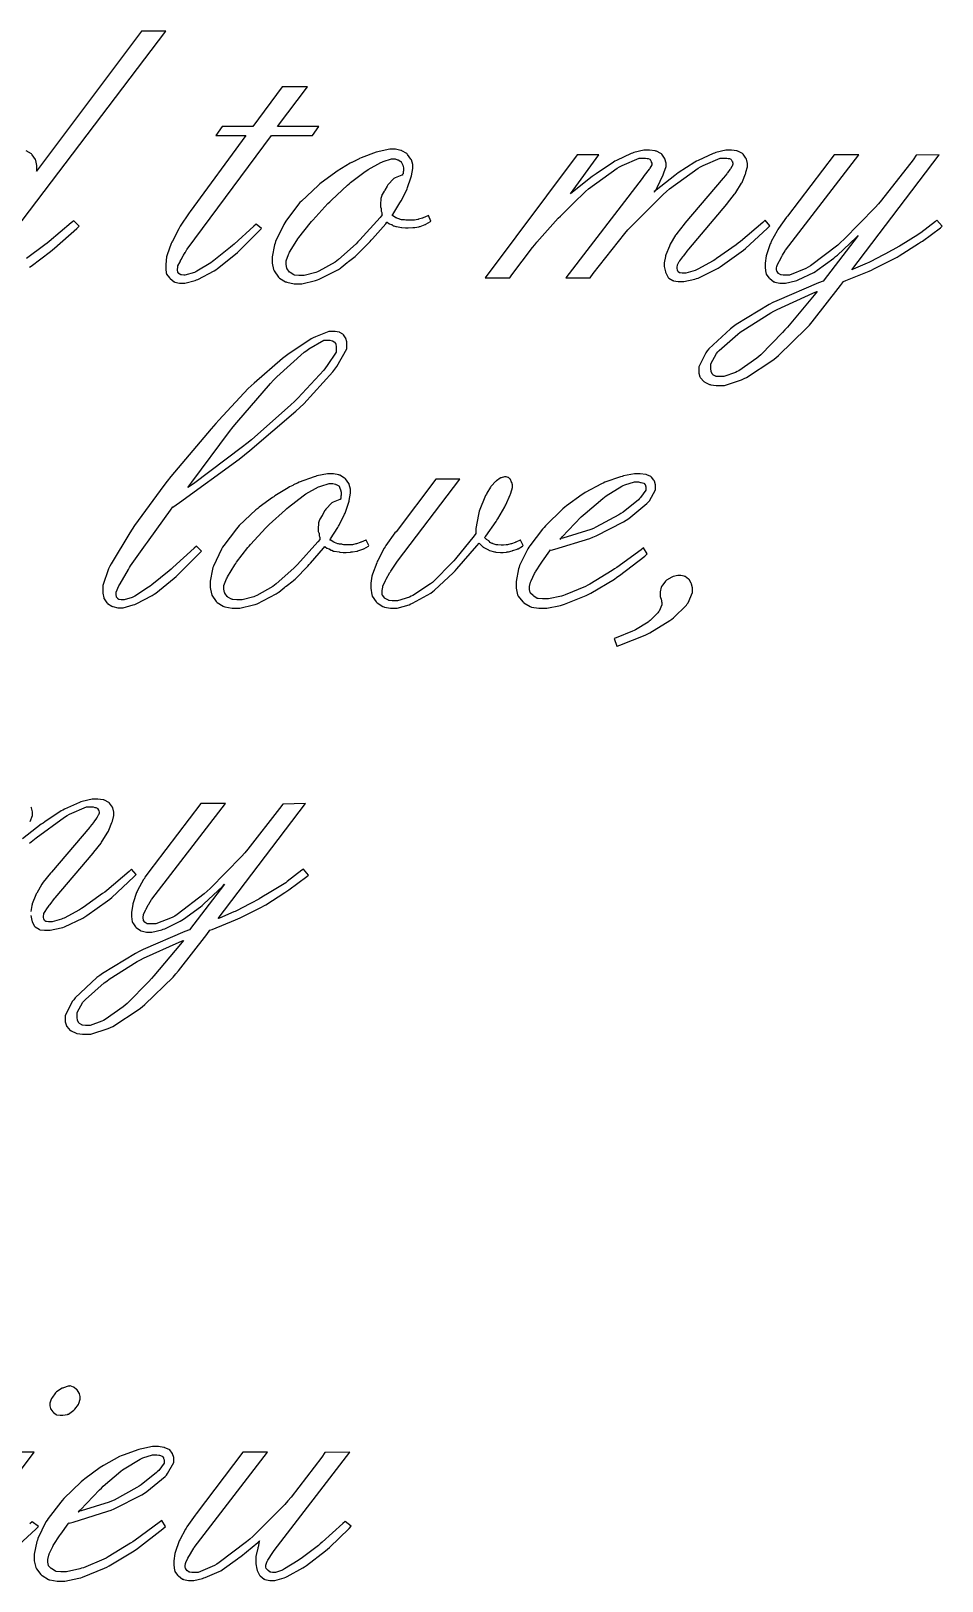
# Model space of a CAD drawing. Extents: x 3.03 to 5.34, y 7.46 to 9.01.
# Drawn here: x 4.44 to 5.337, y 7.455 to 8.982 of the extents above; entities that cross this region are included whole.
import ezdxf

# ---------------------------------------------------------------- set-up
doc = ezdxf.new("R2010")
doc.units = 0
doc.layers.get('0').update_dxf_attribs({"linetype": 'CONTINUOUS'})

msp = doc.modelspace()

# ---------------------------------------------------------------- linework, layer by layer
at = {"color": 0}
for points in [[(4.41, 8.76828), (4.57232, 8.98226), (4.54844, 8.98226), (4.54844, 8.98226), (4.44493, 8.84403), (4.44493, 8.84403), (4.44526, 8.84478), (4.44536, 8.84489), (4.44536, 8.84532), (4.44536, 8.84619), (4.44536, 8.84728), (4.44536, 8.84814), (4.44536, 8.84993), (4.44428, 8.85476), (4.44407, 8.85531), (4.44385, 8.85579), (4.44081, 8.86029), (4.44038, 8.86074), (4.43994, 8.86111), (4.43474, 8.86421)], [(4.43799, 8.74963), (4.43972, 8.75076), (4.45871, 8.76508), (4.46078, 8.76676), (4.46272, 8.76839), (4.48465, 8.78771), (4.48703, 8.78999), (4.48161, 8.79542), (4.47922, 8.79329), (4.45731, 8.77485), (4.45535, 8.77328), (4.45329, 8.77171), (4.43522, 8.75819)], [(4.43924, 8.111), (4.44032, 8.10601), (4.44054, 8.10547), (4.44075, 8.10482), (4.44303, 8.10037), (4.44336, 8.10004), (4.44368, 8.09972), (4.44754, 8.09739), (4.44792, 8.09722), (4.44835, 8.097), (4.45275, 8.09636), (4.45421, 8.09636), (4.45839, 8.09636), (4.46924, 8.09868), (4.47092, 8.09918), (4.47254, 8.09972), (4.49046, 8.10835), (4.4924, 8.1096), (4.49442, 8.11083), (4.51503, 8.12549), (4.51714, 8.12717), (4.51921, 8.12879), (4.5409, 8.14899), (4.54318, 8.15126), (4.53863, 8.15668), (4.53624, 8.15446), (4.51421, 8.13569), (4.51215, 8.13411), (4.51004, 8.13249), (4.49083, 8.11893), (4.48915, 8.11783), (4.48742, 8.11669), (4.47217, 8.1084), (4.47092, 8.10786), (4.46957, 8.10726), (4.46044, 8.1046), (4.45747, 8.1046), (4.45676, 8.1046), (4.45486, 8.10493), (4.45464, 8.10504), (4.45421, 8.10504), (4.45301, 8.10579), (4.4529, 8.1059), (4.45226, 8.10764), (4.45215, 8.10769), (4.45182, 8.10915), (4.45182, 8.1096), (4.45182, 8.11035), (4.45215, 8.11231), (4.45226, 8.11263), (4.45231, 8.11279), (4.454, 8.11589), (4.45421, 8.11632), (4.45443, 8.11664), (4.45751, 8.12076), (4.4579, 8.12131), (4.45833, 8.12169), (4.46283, 8.12756), (4.46332, 8.12825), (4.50087, 8.17253), (4.50157, 8.17344), (4.50851, 8.18235), (4.50911, 8.18317), (4.50976, 8.18403), (4.51531, 8.19308), (4.51585, 8.19401), (4.51622, 8.19488), (4.51932, 8.20242), (4.51953, 8.20313), (4.51975, 8.20389), (4.52126, 8.20936), (4.52126, 8.21115), (4.52126, 8.21272), (4.52018, 8.2169), (4.51997, 8.21744), (4.51975, 8.21783), (4.51699, 8.22168), (4.51671, 8.222), (4.51628, 8.22228), (4.51178, 8.22461), (4.51129, 8.22483), (4.51064, 8.22493), (4.50543, 8.22569), (4.50369, 8.22569), (4.49994, 8.22569), (4.49007, 8.22325), (4.48872, 8.22288), (4.48725, 8.22244), (4.4725, 8.21565), (4.47092, 8.21485), (4.46935, 8.21392), (4.45301, 8.20329), (4.45139, 8.20204), (4.4496, 8.20079), (4.43115, 8.18647)], [(4.43815, 8.18218), (4.4414, 8.1849), (4.4445, 8.18761), (4.47254, 8.20796), (4.47504, 8.20942), (4.47743, 8.21078), (4.49436, 8.21789), (4.5, 8.21789), (4.50071, 8.21789), (4.50228, 8.21744), (4.50282, 8.21744), (4.50336, 8.21744), (4.50478, 8.21669), (4.50499, 8.21658), (4.5051, 8.21636), (4.50618, 8.21463), (4.50629, 8.21442), (4.50629, 8.21392), (4.50672, 8.21283), (4.50672, 8.21246), (4.50672, 8.21181), (4.50597, 8.21007), (4.50586, 8.20985), (4.50575, 8.20964), (4.50435, 8.20725), (4.50412, 8.20703), (4.5039, 8.20671), (4.50157, 8.20329), (4.50131, 8.2029), (4.50097, 8.20247), (4.49772, 8.19857), (4.4974, 8.19814), (4.45964, 8.15365), (4.45882, 8.15272), (4.45156, 8.14367), (4.45096, 8.14279), (4.45031, 8.14199), (4.4451, 8.13308), (4.44467, 8.13217), (4.44422, 8.13118), (4.44075, 8.12256), (4.44054, 8.12175), (4.44032, 8.12088), (4.43924, 8.11486)], [(4.43881, 8.2035), (4.44097, 8.20958), (4.44097, 8.21158), (4.44097, 8.21306), (4.43989, 8.21701), (4.43967, 8.21744), (4.43946, 8.21783)], [(4.37765, 7.49576), (4.44254, 7.58236), (4.42019, 7.58236)], [(4.4229, 7.4866), (4.4445, 7.50672), (4.44689, 7.509), (4.4406, 7.51378), (4.43842, 7.51167)]]:
    msp.add_lwpolyline(points, dxfattribs=at)
for points in [[(4.68707, 8.92736), (4.65799, 8.88807), (4.62782, 8.88807), (4.62175, 8.87939), (4.65126, 8.87939), (4.59636, 8.80453), (4.59532, 8.80317), (4.58664, 8.78993), (4.58594, 8.78868), (4.58518, 8.78743), (4.57889, 8.77528), (4.57835, 8.77414), (4.57775, 8.77289), (4.57357, 8.76193), (4.57335, 8.7609), (4.57319, 8.75988), (4.57226, 8.75222), (4.57226, 8.74963), (4.57226, 8.74804), (4.57275, 8.74376), (4.57292, 8.74333), (4.57314, 8.74283), (4.57596, 8.73899), (4.57639, 8.73876), (4.57671, 8.73833), (4.58051, 8.73529), (4.58094, 8.73508), (4.58138, 8.73486), (4.58578, 8.73378), (4.58724, 8.73378), (4.5911, 8.73378), (4.60118, 8.73643), (4.60265, 8.73703), (4.60406, 8.73757), (4.61996, 8.74588), (4.62175, 8.74701), (4.62337, 8.74821), (4.64111, 8.76247), (4.64301, 8.76417), (4.64475, 8.76585), (4.6645, 8.78554), (4.66667, 8.78782), (4.66124, 8.79194), (4.65907, 8.78999), (4.63965, 8.7724), (4.63803, 8.77089), (4.63624, 8.76932), (4.61974, 8.75608), (4.61828, 8.75504), (4.61664, 8.7539), (4.60292, 8.74556), (4.60178, 8.74507), (4.60064, 8.74442), (4.59093, 8.74181), (4.59093, 8.74181), (4.59011, 8.74181), (4.58783, 8.74197), (4.58768, 8.74203), (4.58713, 8.74203), (4.58561, 8.74311), (4.5855, 8.74333), (4.58529, 8.74343), (4.58421, 8.74468), (4.58421, 8.74507), (4.5841, 8.74517), (4.58376, 8.74658), (4.58376, 8.74701), (4.58376, 8.74701), (4.5841, 8.75006), (4.58421, 8.75049), (4.58431, 8.75082), (4.58649, 8.75493), (4.58681, 8.75549), (4.58681, 8.75608), (4.58772, 8.75765), (4.58789, 8.75786), (4.588, 8.75808), (4.58942, 8.76101), (4.58963, 8.76133), (4.58985, 8.7615), (4.59158, 8.76394), (4.59179, 8.76417), (4.5919, 8.76437), (4.59315, 8.76714), (4.59332, 8.76742), (4.67665, 8.87939), (4.71701, 8.87939), (4.7231, 8.88807), (4.68251, 8.88807), (4.71203, 8.92736), (4.68707, 8.92736)], [(4.79525, 8.80083), (4.79525, 8.8004), (4.79601, 8.80154), (4.80306, 8.81293), (4.80371, 8.81407), (4.80431, 8.81511), (4.80974, 8.82585), (4.81022, 8.82687), (4.81065, 8.82796), (4.81392, 8.83768), (4.81413, 8.8386), (4.81429, 8.83951), (4.81565, 8.84668), (4.81565, 8.84901), (4.81565, 8.85069), (4.81429, 8.85519), (4.81413, 8.85574), (4.81392, 8.85612), (4.81065, 8.86074), (4.81022, 8.86117), (4.80985, 8.86143), (4.80507, 8.86421), (4.80458, 8.86442), (4.80393, 8.86464), (4.79872, 8.86572), (4.79699, 8.86572), (4.79303, 8.86572), (4.7825, 8.86356), (4.78114, 8.86313), (4.77968, 8.86274), (4.76492, 8.85732), (4.76335, 8.85661), (4.76292, 8.85639), (4.7595, 8.85465), (4.75922, 8.85444), (4.7589, 8.85422), (4.75564, 8.85281), (4.75532, 8.85271), (4.75407, 8.852), (4.74115, 8.84403), (4.7399, 8.84315), (4.73867, 8.84233), (4.72558, 8.83268), (4.72428, 8.83165), (4.72239, 8.83018), (4.706, 8.81478), (4.70454, 8.81321), (4.70313, 8.81158), (4.69065, 8.79492), (4.68956, 8.79324), (4.68853, 8.7915), (4.68056, 8.77485), (4.68001, 8.77328), (4.67953, 8.77171), (4.67719, 8.75988), (4.67719, 8.75592), (4.67719, 8.75364), (4.6786, 8.7474), (4.67893, 8.74681), (4.6791, 8.74604), (4.68326, 8.73975), (4.68392, 8.73921), (4.68431, 8.73876), (4.69015, 8.73529), (4.69086, 8.73508), (4.69162, 8.73475), (4.69883, 8.73335), (4.70128, 8.73335), (4.70638, 8.73335), (4.71989, 8.73643), (4.72168, 8.73703), (4.72347, 8.73768), (4.7424, 8.7474), (4.74447, 8.74875), (4.74501, 8.74918), (4.75103, 8.75407), (4.75163, 8.75461), (4.75228, 8.75504), (4.759, 8.76025), (4.75965, 8.7609), (4.7609, 8.76204), (4.7736, 8.77485), (4.77485, 8.77632), (4.7761, 8.77767), (4.78901, 8.79243), (4.79025, 8.79411), (4.79047, 8.79389), (4.79221, 8.79249), (4.79243, 8.79238), (4.79264, 8.79226), (4.79428, 8.79172), (4.79482, 8.79172), (4.79503, 8.7915), (4.7965, 8.79042), (4.79699, 8.79042), (4.79719, 8.79031), (4.79899, 8.78956), (4.79958, 8.78956), (4.80458, 8.78868), (4.80496, 8.78857), (4.80838, 8.78825), (4.80957, 8.78825), (4.81119, 8.78825), (4.8156, 8.78857), (4.81608, 8.78868), (4.81765, 8.78868), (4.82183, 8.78944), (4.82238, 8.78956), (4.82292, 8.78965), (4.82781, 8.7915), (4.82824, 8.79172), (4.82861, 8.79189), (4.83322, 8.79454), (4.83365, 8.79497), (4.83106, 8.8004), (4.83057, 8.80018), (4.82607, 8.79833), (4.82563, 8.79824), (4.82525, 8.79801), (4.8214, 8.79676), (4.82107, 8.79671), (4.82069, 8.7966), (4.81754, 8.79585), (4.81651, 8.79585), (4.81526, 8.79585), (4.81244, 8.79585), (4.81153, 8.79585), (4.80914, 8.79585), (4.80871, 8.79585), (4.80751, 8.79617), (4.8074, 8.79628), (4.80686, 8.79628), (4.80561, 8.79628), (4.80524, 8.79628), (4.80474, 8.79628), (4.8036, 8.79671), (4.80328, 8.79671), (4.80296, 8.79676), (4.79986, 8.79801), (4.79958, 8.79824), (4.79915, 8.79833), (4.79557, 8.80051), (4.79525, 8.80083)], [(4.80567, 8.84076), (4.80567, 8.84033), (4.80496, 8.84022), (4.79844, 8.83772), (4.79785, 8.83729), (4.79719, 8.83692), (4.79124, 8.83074), (4.79069, 8.82992), (4.79042, 8.82949), (4.78808, 8.82536), (4.78787, 8.82493), (4.78765, 8.82449), (4.78549, 8.82107), (4.78526, 8.82081), (4.7851, 8.82036), (4.78418, 8.81728), (4.78418, 8.81625), (4.78407, 8.81581), (4.78375, 8.81272), (4.78375, 8.81168), (4.78375, 8.81114), (4.78375, 8.80994), (4.78375, 8.80951), (4.78375, 8.80897), (4.7845, 8.80757), (4.78461, 8.80735), (4.78461, 8.80686), (4.78461, 8.80578), (4.78461, 8.80539), (4.78461, 8.80485), (4.78515, 8.80333), (4.78526, 8.80322), (4.78526, 8.8029), (4.78526, 8.80219), (4.78526, 8.80192), (4.78526, 8.80176), (4.78569, 8.80126), (4.78569, 8.80126), (4.78353, 8.79867), (4.76351, 8.77642), (4.76161, 8.77458), (4.75976, 8.77268), (4.74235, 8.75717), (4.74078, 8.75592), (4.73915, 8.75467), (4.72314, 8.74567), (4.72168, 8.74507), (4.72021, 8.74442), (4.70876, 8.74138), (4.70497, 8.74138), (4.70344, 8.74138), (4.69928, 8.74186), (4.69889, 8.74203), (4.69846, 8.74214), (4.69476, 8.74431), (4.69456, 8.74462), (4.69417, 8.74485), (4.69185, 8.74794), (4.69174, 8.74832), (4.69151, 8.74864), (4.69086, 8.75217), (4.69086, 8.75331), (4.69086, 8.75581), (4.69336, 8.76226), (4.6939, 8.76329), (4.69428, 8.76432), (4.70156, 8.77604), (4.70258, 8.7774), (4.7034, 8.77875), (4.71446, 8.79308), (4.71582, 8.79454), (4.71707, 8.79601), (4.73215, 8.81228), (4.73383, 8.81407), (4.73546, 8.81565), (4.75146, 8.83029), (4.75293, 8.83165), (4.75439, 8.8329), (4.76888, 8.84397), (4.77029, 8.84489), (4.77165, 8.84581), (4.78413, 8.85275), (4.78526, 8.85314), (4.7864, 8.85357), (4.79465, 8.85618), (4.79742, 8.85618), (4.79833, 8.85618), (4.80078, 8.85542), (4.80111, 8.85531), (4.80132, 8.85519), (4.80393, 8.85379), (4.80414, 8.85357), (4.80431, 8.85335), (4.80556, 8.85064), (4.80567, 8.85032), (4.80578, 8.84999), (4.80653, 8.8475), (4.80653, 8.84662), (4.80653, 8.84576), (4.80653, 8.84489), (4.80643, 8.84467), (4.8061, 8.84358), (4.8061, 8.84358), (4.8061, 8.84272), (4.8061, 8.84207), (4.8061, 8.84164), (4.80599, 8.84153), (4.80567, 8.84076), (4.80567, 8.84076)], [(5.05354, 8.82406), (5.05354, 8.82363), (5.05442, 8.82449), (5.05453, 8.8246), (5.05561, 8.82644), (5.05572, 8.82667), (5.05643, 8.82807), (5.06228, 8.84056), (5.06267, 8.84164), (5.0631, 8.84267), (5.06526, 8.84874), (5.06526, 8.85075), (5.06526, 8.85221), (5.06418, 8.85618), (5.06396, 8.85661), (5.06375, 8.85699), (5.06108, 8.86083), (5.06071, 8.86117), (5.06028, 8.86143), (5.05578, 8.86376), (5.05528, 8.86399), (5.05464, 8.8641), (5.0491, 8.86486), (5.04725, 8.86486), (5.04351, 8.86486), (5.03364, 8.86242), (5.03228, 8.86203), (5.03093, 8.8616), (5.0165, 8.85482), (5.01492, 8.854), (5.01335, 8.85308), (4.99636, 8.84169), (4.99451, 8.84033), (4.99262, 8.83897), (4.97319, 8.82357), (4.97108, 8.82189), (4.99908, 8.86029), (4.97781, 8.86029), (4.8871, 8.73921), (4.91118, 8.73921), (4.91319, 8.74203), (4.93381, 8.76915), (4.93593, 8.77175), (4.93799, 8.77425), (4.95904, 8.79779), (4.9611, 8.79997), (4.96218, 8.801), (4.97265, 8.81131), (4.97368, 8.81233), (4.97472, 8.81342), (4.98475, 8.82314), (4.98583, 8.82406), (4.98893, 8.82676), (5.01699, 8.84711), (5.01947, 8.84858), (5.02186, 8.84993), (5.03879, 8.85704), (5.04443, 8.85704), (5.04514, 8.85704), (5.04671, 8.85661), (5.04725, 8.85661), (5.04779, 8.85661), (5.04921, 8.85585), (5.04943, 8.85574), (5.04953, 8.85553), (5.05062, 8.85379), (5.05072, 8.85357), (5.05072, 8.85308), (5.05117, 8.852), (5.05117, 8.85161), (5.05117, 8.85037), (5.04932, 8.84711), (5.04899, 8.84662), (5.04856, 8.84608), (5.04378, 8.83979), (5.04313, 8.83903), (5.04183, 8.83708), (4.96653, 8.73921), (4.9904, 8.73921), (4.99349, 8.74349), (5.02463, 8.78271), (5.02772, 8.78629), (5.03087, 8.78982), (5.06244, 8.82135), (5.06569, 8.82406), (5.06879, 8.82676), (5.09685, 8.84711), (5.09933, 8.84858), (5.10172, 8.84993), (5.11865, 8.85704), (5.12429, 8.85704), (5.125, 8.85704), (5.12657, 8.85661), (5.12711, 8.85661), (5.12765, 8.85661), (5.12907, 8.85585), (5.12929, 8.85574), (5.12939, 8.85553), (5.13049, 8.85379), (5.13058, 8.85357), (5.13058, 8.85308), (5.13103, 8.852), (5.13103, 8.85161), (5.13103, 8.85097), (5.13026, 8.84924), (5.13015, 8.84901), (5.13004, 8.84879), (5.12864, 8.8464), (5.12842, 8.84619), (5.12819, 8.84586), (5.12587, 8.84244), (5.1256, 8.84207), (5.12528, 8.84164), (5.12201, 8.83772), (5.12169, 8.83729), (5.08393, 8.79281), (5.08311, 8.79189), (5.07585, 8.78282), (5.07525, 8.78196), (5.0746, 8.78114), (5.06939, 8.77225), (5.06896, 8.77132), (5.06853, 8.77035), (5.06506, 8.76172), (5.06483, 8.7609), (5.06461, 8.76004), (5.06353, 8.75401), (5.06353, 8.75201), (5.06353, 8.75017), (5.06461, 8.74517), (5.06483, 8.74462), (5.06506, 8.74397), (5.06733, 8.73953), (5.06765, 8.73921), (5.06799, 8.73887), (5.07183, 8.73654), (5.07221, 8.73639), (5.07264, 8.73617), (5.07704, 8.73551), (5.0785, 8.73551), (5.08268, 8.73551), (5.09353, 8.73785), (5.09521, 8.73833), (5.09685, 8.73887), (5.11475, 8.7475), (5.11669, 8.74875), (5.11871, 8.75), (5.13932, 8.76465), (5.14144, 8.76633), (5.1435, 8.76796), (5.16521, 8.78814), (5.16749, 8.79042), (5.16292, 8.79585), (5.16054, 8.79362), (5.13851, 8.77485), (5.13644, 8.77328), (5.13433, 8.77165), (5.11513, 8.75808), (5.11344, 8.757), (5.11171, 8.75586), (5.09646, 8.74756), (5.09521, 8.74701), (5.09386, 8.74642), (5.08475, 8.74376), (5.08176, 8.74376), (5.08106, 8.74376), (5.07915, 8.74408), (5.07894, 8.74419), (5.0785, 8.74419), (5.07731, 8.74496), (5.07721, 8.74507), (5.07656, 8.74681), (5.07644, 8.74685), (5.07611, 8.74832), (5.07611, 8.74875), (5.07611, 8.74951), (5.07644, 8.75146), (5.07656, 8.75179), (5.07661, 8.75196), (5.07829, 8.75504), (5.0785, 8.75549), (5.07872, 8.75581), (5.08182, 8.75993), (5.08219, 8.76047), (5.08263, 8.76085), (5.08713, 8.76671), (5.08762, 8.76742), (5.12517, 8.81168), (5.12587, 8.81261), (5.13282, 8.8215), (5.1334, 8.82232), (5.13406, 8.82319), (5.1396, 8.83225), (5.14014, 8.83317), (5.14051, 8.83404), (5.14361, 8.84158), (5.14382, 8.84229), (5.14404, 8.84304), (5.14556, 8.84853), (5.14556, 8.85032), (5.14556, 8.85189), (5.14447, 8.85607), (5.14426, 8.85661), (5.14404, 8.85699), (5.14128, 8.86083), (5.141, 8.86117), (5.14057, 8.86143), (5.13607, 8.86376), (5.13558, 8.86399), (5.13493, 8.8641), (5.12972, 8.86486), (5.12799, 8.86486), (5.12424, 8.86486), (5.11436, 8.86242), (5.11301, 8.86203), (5.11154, 8.8616), (5.09679, 8.85482), (5.09521, 8.854), (5.09364, 8.85308), (5.07731, 8.84244), (5.07568, 8.84119), (5.07389, 8.83996), (5.05544, 8.82563), (5.05354, 8.82406)], [(5.23107, 8.86029), (5.18506, 8.79997), (5.18408, 8.79883), (5.17611, 8.78776), (5.17551, 8.78674), (5.17475, 8.78554), (5.16878, 8.77474), (5.16835, 8.77371), (5.16781, 8.77268), (5.16444, 8.76269), (5.16422, 8.76178), (5.16401, 8.76079), (5.16292, 8.75342), (5.16292, 8.75092), (5.16292, 8.74903), (5.16357, 8.74388), (5.16379, 8.74333), (5.16401, 8.74283), (5.16667, 8.73899), (5.16704, 8.73876), (5.16737, 8.73833), (5.17156, 8.73529), (5.17204, 8.73508), (5.17247, 8.73486), (5.17751, 8.73378), (5.17919, 8.73378), (5.18294, 8.73378), (5.19271, 8.73611), (5.19417, 8.7366), (5.19553, 8.73703), (5.21072, 8.74447), (5.2124, 8.7455), (5.21408, 8.74653), (5.23068, 8.75857), (5.23236, 8.76004), (5.23406, 8.7615), (5.2525, 8.77875), (5.2545, 8.78088), (5.22, 8.73594), (5.21539, 8.73426), (5.17426, 8.71653), (5.17051, 8.71468), (5.16678, 8.71278), (5.13439, 8.69308), (5.13167, 8.69103), (5.12879, 8.68892), (5.10732, 8.66906), (5.10585, 8.66715), (5.10444, 8.66531), (5.0976, 8.65142), (5.0976, 8.64675), (5.0976, 8.64535), (5.09868, 8.6415), (5.0989, 8.64111), (5.09912, 8.64068), (5.10249, 8.63699), (5.10303, 8.63678), (5.10346, 8.63639), (5.10824, 8.63406), (5.10889, 8.63396), (5.10938, 8.63374), (5.11453, 8.63308), (5.11626, 8.63308), (5.12272, 8.63308), (5.13971, 8.63867), (5.14208, 8.63981), (5.14447, 8.64085), (5.17051, 8.65793), (5.17333, 8.66021), (5.17606, 8.66249), (5.20378, 8.68946), (5.20654, 8.69254), (5.20925, 8.69569), (5.23714, 8.73144), (5.23996, 8.73551), (5.24235, 8.73633), (5.26546, 8.74571), (5.26774, 8.74681), (5.26992, 8.74783), (5.29107, 8.75846), (5.29313, 8.7596), (5.29508, 8.76074), (5.31407, 8.77289), (5.31592, 8.77414), (5.31782, 8.77539), (5.33556, 8.78851), (5.33718, 8.78999), (5.33219, 8.79585), (5.33083, 8.79471), (5.31635, 8.78347), (5.31483, 8.78239), (5.31326, 8.78136), (5.29693, 8.77138), (5.29531, 8.77046), (5.29465, 8.77001), (5.28879, 8.7666), (5.28814, 8.76633), (5.28754, 8.766), (5.28136, 8.76275), (5.28076, 8.76243), (5.27951, 8.76172), (5.26628, 8.75483), (5.26492, 8.75418), (5.26357, 8.75358), (5.24968, 8.74756), (5.24821, 8.74701), (5.33436, 8.86029), (5.31179, 8.85986), (5.30871, 8.85542), (5.27756, 8.81549), (5.27447, 8.8119), (5.27132, 8.80838), (5.2404, 8.77686), (5.23736, 8.77414), (5.23438, 8.77143), (5.20774, 8.75097), (5.20546, 8.74963), (5.20301, 8.74826), (5.1869, 8.74181), (5.18158, 8.74181), (5.18078, 8.74181), (5.17854, 8.74197), (5.17833, 8.74203), (5.17617, 8.74333), (5.176, 8.74343), (5.17475, 8.74528), (5.17464, 8.7455), (5.17453, 8.74571), (5.17421, 8.74735), (5.17421, 8.74789), (5.17421, 8.74864), (5.17453, 8.7506), (5.17464, 8.75092), (5.17475, 8.75119), (5.17671, 8.75538), (5.17703, 8.75592), (5.17725, 8.75629), (5.17942, 8.76047), (5.17964, 8.7609), (5.17985, 8.76129), (5.18257, 8.76579), (5.18289, 8.76633), (5.25537, 8.86029), (5.23107, 8.86029)], [(5.21371, 8.72553), (5.21414, 8.72553), (5.21121, 8.7219), (5.18485, 8.6906), (5.18246, 8.68799), (5.18007, 8.68528), (5.15853, 8.66342), (5.15663, 8.66174), (5.15468, 8.6601), (5.13693, 8.64763), (5.13536, 8.64675), (5.13374, 8.64594), (5.12224, 8.64176), (5.11843, 8.64176), (5.1174, 8.64176), (5.11458, 8.64208), (5.11431, 8.64219), (5.11399, 8.64231), (5.11149, 8.64372), (5.11128, 8.64393), (5.11106, 8.64415), (5.10986, 8.64649), (5.10975, 8.64675), (5.10965, 8.64697), (5.10932, 8.64974), (5.10932, 8.65067), (5.10932, 8.65451), (5.11501, 8.66461), (5.11626, 8.66607), (5.11751, 8.66749), (5.1359, 8.68371), (5.1384, 8.6856), (5.14079, 8.68733), (5.16851, 8.70475), (5.1716, 8.70643), (5.17475, 8.70806), (5.20985, 8.72396), (5.21371, 8.72553)], [(4.57921, 8.51357), (4.57921, 8.51313), (4.58578, 8.51764), (4.64475, 8.5606), (4.64996, 8.56478), (4.65517, 8.56896), (4.70057, 8.60781), (4.70443, 8.61143), (4.70828, 8.61507), (4.73703, 8.64649), (4.73893, 8.64919), (4.74078, 8.65181), (4.75065, 8.66922), (4.75065, 8.67503), (4.75065, 8.67617), (4.74989, 8.67925), (4.74978, 8.67958), (4.74957, 8.6799), (4.7474, 8.683), (4.74718, 8.68326), (4.7469, 8.68349), (4.74382, 8.68522), (4.74349, 8.68544), (4.74306, 8.68554), (4.73931, 8.68631), (4.73807, 8.68631), (4.73296, 8.68631), (4.71978, 8.68104), (4.71767, 8.68001), (4.7156, 8.67899), (4.69249, 8.66374), (4.68989, 8.66178), (4.68718, 8.65967), (4.65929, 8.63536), (4.65647, 8.63271), (4.6536, 8.62999), (4.62446, 8.59901), (4.62153, 8.5956), (4.61697, 8.5905), (4.57721, 8.54335), (4.57379, 8.53896), (4.57036, 8.53461), (4.54156, 8.49517), (4.53928, 8.49164), (4.53678, 8.48807), (4.51839, 8.45747), (4.51714, 8.45497), (4.5159, 8.45247), (4.51019, 8.43599), (4.51019, 8.43044), (4.51019, 8.42865), (4.51112, 8.42383), (4.51129, 8.42329), (4.5115, 8.42279), (4.51432, 8.41894), (4.51476, 8.41872), (4.51503, 8.41829), (4.51921, 8.41569), (4.51975, 8.41547), (4.52013, 8.41525), (4.52501, 8.41417), (4.52669, 8.41417), (4.53043, 8.41417), (4.54021, 8.41683), (4.54167, 8.41743), (4.54313, 8.41797), (4.55903, 8.42626), (4.56076, 8.4274), (4.56244, 8.4286), (4.58062, 8.44319), (4.58247, 8.44499), (4.58436, 8.44667), (4.60514, 8.46744), (4.60742, 8.46994), (4.60243, 8.47493), (4.60015, 8.47276), (4.57937, 8.45378), (4.57747, 8.45215), (4.57563, 8.45047), (4.55854, 8.43658), (4.55707, 8.43544), (4.55544, 8.43431), (4.54172, 8.42563), (4.54058, 8.42503), (4.53933, 8.42437), (4.53147, 8.42176), (4.52886, 8.42176), (4.52821, 8.42176), (4.52647, 8.4221), (4.52626, 8.42219), (4.52599, 8.42219), (4.52518, 8.42301), (4.52518, 8.42329), (4.52496, 8.42339), (4.52387, 8.42464), (4.52387, 8.42503), (4.52376, 8.42513), (4.52344, 8.42671), (4.52344, 8.42719), (4.52344, 8.42958), (4.5261, 8.4356), (4.52669, 8.43674), (4.52724, 8.43778), (4.53554, 8.45193), (4.53668, 8.45367), (4.53771, 8.45535), (4.55236, 8.47613), (4.55425, 8.47863), (4.55599, 8.48112), (4.57682, 8.51025), (4.57921, 8.51357)], [(4.59418, 8.53267), (4.59418, 8.53244), (4.59804, 8.53792), (4.63514, 8.58783), (4.63867, 8.59233), (4.64219, 8.59668), (4.67546, 8.63504), (4.6786, 8.63835), (4.68175, 8.6416), (4.70882, 8.66596), (4.71115, 8.66764), (4.71343, 8.66928), (4.72814, 8.67763), (4.73307, 8.67763), (4.73389, 8.67763), (4.73633, 8.67719), (4.73633, 8.67719), (4.73654, 8.67708), (4.73828, 8.676), (4.7385, 8.67589), (4.73861, 8.67578), (4.73969, 8.67437), (4.73981, 8.67415), (4.73981, 8.67333), (4.74024, 8.67156), (4.74024, 8.6709), (4.74024, 8.66581), (4.73144, 8.65278), (4.72982, 8.6505), (4.72814, 8.64822), (4.70242, 8.6205), (4.699, 8.61729), (4.69558, 8.61393), (4.65674, 8.57958), (4.65235, 8.57607), (4.648, 8.57254), (4.5995, 8.53635), (4.59418, 8.53267)], [(4.734, 8.48122), (4.734, 8.48079), (4.73475, 8.48193), (4.74181, 8.49333), (4.74246, 8.49447), (4.74306, 8.4955), (4.74849, 8.50624), (4.74897, 8.50726), (4.7494, 8.50836), (4.75265, 8.51807), (4.75288, 8.51899), (4.75304, 8.51992), (4.75439, 8.52707), (4.75439, 8.5294), (4.75439, 8.53108), (4.75304, 8.5356), (4.75288, 8.53614), (4.75265, 8.53651), (4.7494, 8.54113), (4.74897, 8.54156), (4.74858, 8.54183), (4.74382, 8.5446), (4.74333, 8.54482), (4.74268, 8.54503), (4.73747, 8.54611), (4.73574, 8.54611), (4.73178, 8.54611), (4.72125, 8.54394), (4.71989, 8.54351), (4.71843, 8.54312), (4.70367, 8.53771), (4.7021, 8.537), (4.70167, 8.53678), (4.69824, 8.53504), (4.69797, 8.53483), (4.69764, 8.53461), (4.69439, 8.53321), (4.69407, 8.5331), (4.69282, 8.53239), (4.6799, 8.52442), (4.67865, 8.52354), (4.6774, 8.52274), (4.66433, 8.51307), (4.66303, 8.51204), (4.66114, 8.51058), (4.64475, 8.49517), (4.64328, 8.4936), (4.64187, 8.49197), (4.62939, 8.47532), (4.62831, 8.47364), (4.62728, 8.4719), (4.61931, 8.45524), (4.61876, 8.45367), (4.61828, 8.4521), (4.61594, 8.44026), (4.61594, 8.43631), (4.61594, 8.43403), (4.61735, 8.42779), (4.61768, 8.42719), (4.61783, 8.42643), (4.62201, 8.42014), (4.62267, 8.4196), (4.62304, 8.41917), (4.6289, 8.41569), (4.62961, 8.41547), (4.63037, 8.41515), (4.63758, 8.41374), (4.64003, 8.41374), (4.64513, 8.41374), (4.65864, 8.41683), (4.66043, 8.41743), (4.66222, 8.41808), (4.68115, 8.42779), (4.68321, 8.42914), (4.68375, 8.42958), (4.68978, 8.43446), (4.69038, 8.435), (4.69103, 8.43544), (4.69775, 8.44065), (4.6984, 8.44129), (4.69965, 8.44243), (4.71235, 8.45524), (4.7136, 8.45671), (4.71485, 8.45806), (4.72775, 8.47282), (4.729, 8.4745), (4.72922, 8.47428), (4.73096, 8.47288), (4.73118, 8.47276), (4.73139, 8.47265), (4.73301, 8.47211), (4.73356, 8.47211), (4.73378, 8.4719), (4.73525, 8.47081), (4.73574, 8.47081), (4.73594, 8.47071), (4.73774, 8.46994), (4.73833, 8.46994), (4.74333, 8.46907), (4.74371, 8.46897), (4.74713, 8.46864), (4.74832, 8.46864), (4.74994, 8.46864), (4.75435, 8.46897), (4.75483, 8.46907), (4.7564, 8.46907), (4.76058, 8.46983), (4.76112, 8.46994), (4.76167, 8.47006), (4.76654, 8.4719), (4.76699, 8.47211), (4.76736, 8.47228), (4.77197, 8.47493), (4.7724, 8.47537), (4.76981, 8.48079), (4.76932, 8.48058), (4.76481, 8.47874), (4.76438, 8.47863), (4.764, 8.4784), (4.76014, 8.47715), (4.75982, 8.47711), (4.75944, 8.477), (4.75629, 8.47624), (4.75526, 8.47624), (4.75401, 8.47624), (4.75119, 8.47624), (4.75028, 8.47624), (4.74789, 8.47624), (4.74744, 8.47624), (4.74625, 8.47657), (4.74615, 8.47667), (4.74561, 8.47667), (4.74436, 8.47667), (4.74397, 8.47667), (4.74349, 8.47667), (4.74235, 8.47711), (4.74203, 8.47711), (4.74169, 8.47715), (4.73861, 8.4784), (4.73833, 8.47863), (4.7379, 8.47874), (4.73432, 8.4809), (4.734, 8.48122)], [(4.74442, 8.52115), (4.74442, 8.52072), (4.74371, 8.52061), (4.73719, 8.51812), (4.7366, 8.51768), (4.73594, 8.51731), (4.72999, 8.51113), (4.72944, 8.51031), (4.72917, 8.50988), (4.72683, 8.50575), (4.72661, 8.50532), (4.7264, 8.50489), (4.72424, 8.50146), (4.72401, 8.50119), (4.72385, 8.50076), (4.72293, 8.49767), (4.72293, 8.49664), (4.72282, 8.49621), (4.7225, 8.49311), (4.7225, 8.49208), (4.7225, 8.49154), (4.7225, 8.49035), (4.7225, 8.4899), (4.7225, 8.48936), (4.72325, 8.48796), (4.72336, 8.48774), (4.72336, 8.48725), (4.72336, 8.48617), (4.72336, 8.48579), (4.72336, 8.48525), (4.7239, 8.48372), (4.72401, 8.48361), (4.72401, 8.48329), (4.72401, 8.48258), (4.72401, 8.48232), (4.72401, 8.48215), (4.72444, 8.48167), (4.72444, 8.48167), (4.72228, 8.47906), (4.70226, 8.45682), (4.70036, 8.45497), (4.69851, 8.45307), (4.6811, 8.43756), (4.67953, 8.43631), (4.6779, 8.43506), (4.66189, 8.42606), (4.66043, 8.42546), (4.65896, 8.42481), (4.64751, 8.42176), (4.64372, 8.42176), (4.64219, 8.42176), (4.63803, 8.42225), (4.63764, 8.42242), (4.63721, 8.42253), (4.63351, 8.42469), (4.63331, 8.42503), (4.63292, 8.42524), (4.63058, 8.42833), (4.63049, 8.42871), (4.63026, 8.42904), (4.62961, 8.43257), (4.62961, 8.43371), (4.62961, 8.43619), (4.63211, 8.44265), (4.63265, 8.44368), (4.63303, 8.44472), (4.64031, 8.45643), (4.64133, 8.45779), (4.64214, 8.45915), (4.65321, 8.47347), (4.65457, 8.47493), (4.65582, 8.4764), (4.6709, 8.49268), (4.67258, 8.49447), (4.67421, 8.49604), (4.69021, 8.51069), (4.69168, 8.51204), (4.69314, 8.51329), (4.70763, 8.52436), (4.70904, 8.52528), (4.71039, 8.52621), (4.72287, 8.53315), (4.72401, 8.53353), (4.72515, 8.53396), (4.7334, 8.53657), (4.73617, 8.53657), (4.73708, 8.53657), (4.73953, 8.53581), (4.73986, 8.53569), (4.74007, 8.5356), (4.74268, 8.53418), (4.74289, 8.53396), (4.74306, 8.53375), (4.74431, 8.53103), (4.74442, 8.53071), (4.74451, 8.53039), (4.74528, 8.52789), (4.74528, 8.52701), (4.74528, 8.52615), (4.74528, 8.52528), (4.74517, 8.52507), (4.74485, 8.52399), (4.74485, 8.52399), (4.74485, 8.52311), (4.74485, 8.52246), (4.74485, 8.52203), (4.74474, 8.52192), (4.74442, 8.52115), (4.74442, 8.52115)], [(4.87776, 8.48774), (4.87776, 8.48731), (4.87603, 8.48481), (4.85796, 8.46235), (4.85607, 8.46039), (4.85422, 8.45833), (4.83664, 8.4406), (4.83501, 8.43913), (4.83311, 8.43756), (4.81575, 8.42617), (4.81418, 8.42546), (4.8125, 8.42464), (4.80057, 8.4209), (4.7966, 8.4209), (4.79546, 8.4209), (4.79237, 8.42122), (4.79204, 8.42133), (4.79167, 8.42144), (4.78857, 8.42307), (4.78836, 8.42329), (4.78803, 8.4235), (4.78586, 8.42643), (4.78575, 8.42676), (4.78569, 8.42692), (4.78554, 8.42925), (4.78554, 8.43001), (4.78554, 8.43126), (4.78603, 8.43446), (4.78618, 8.435), (4.78629, 8.43544), (4.78879, 8.44108), (4.78922, 8.44174), (4.78944, 8.44233), (4.79324, 8.44883), (4.79378, 8.44954), (4.79422, 8.45025), (4.79986, 8.45893), (4.80051, 8.45996), (4.86193, 8.54069), (4.83826, 8.54069), (4.79921, 8.48904), (4.79818, 8.48779), (4.78917, 8.47532), (4.78836, 8.47407), (4.78754, 8.47282), (4.78119, 8.46067), (4.78076, 8.45953), (4.78017, 8.45828), (4.77599, 8.44732), (4.77576, 8.44629), (4.7755, 8.44526), (4.77425, 8.43826), (4.77425, 8.43588), (4.77425, 8.43349), (4.77533, 8.42692), (4.77556, 8.42632), (4.77572, 8.42567), (4.77957, 8.42003), (4.78011, 8.4196), (4.78049, 8.41906), (4.78635, 8.41525), (4.78706, 8.41504), (4.78771, 8.41482), (4.79372, 8.41374), (4.79574, 8.41374), (4.80024, 8.41374), (4.81207, 8.41715), (4.81375, 8.41786), (4.81543, 8.41851), (4.83344, 8.42865), (4.83544, 8.43001), (4.83708, 8.43147), (4.85542, 8.4484), (4.85736, 8.45042), (4.85926, 8.45236), (4.87896, 8.47515), (4.88103, 8.47775), (4.88135, 8.47737), (4.88493, 8.47385), (4.88536, 8.47364), (4.88574, 8.47331), (4.89025, 8.47103), (4.89079, 8.47081), (4.89117, 8.4706), (4.89626, 8.46918), (4.89686, 8.46907), (4.8974, 8.46897), (4.90201, 8.46864), (4.9036, 8.46864), (4.90483, 8.46864), (4.90815, 8.46897), (4.90858, 8.46907), (4.90994, 8.46907), (4.91347, 8.47017), (4.91401, 8.47038), (4.91444, 8.47049), (4.91857, 8.4719), (4.919, 8.47211), (4.91943, 8.47228), (4.92389, 8.47493), (4.92443, 8.47537), (4.92182, 8.48079), (4.92144, 8.48058), (4.91726, 8.47874), (4.91683, 8.47863), (4.91644, 8.4784), (4.91303, 8.47715), (4.91271, 8.47711), (4.91228, 8.477), (4.90918, 8.47624), (4.90815, 8.47624), (4.90771, 8.47613), (4.90494, 8.47581), (4.90403, 8.47581), (4.90278, 8.47581), (4.89947, 8.47613), (4.89903, 8.47624), (4.89789, 8.47624), (4.89481, 8.47715), (4.89447, 8.47732), (4.89393, 8.47732), (4.89253, 8.47808), (4.89231, 8.47819), (4.89208, 8.47831), (4.89085, 8.47971), (4.89079, 8.47993), (4.89057, 8.48004), (4.8884, 8.48144), (4.88818, 8.48167), (4.88797, 8.48178), (4.88656, 8.48296), (4.88644, 8.48318), (4.88758, 8.48475), (4.89779, 8.49908), (4.8986, 8.50032), (4.89942, 8.50157), (4.90625, 8.5134), (4.90685, 8.51443), (4.90739, 8.51546), (4.91157, 8.52528), (4.91183, 8.52615), (4.91217, 8.52696), (4.91401, 8.53256), (4.91401, 8.5344), (4.91401, 8.53521), (4.91325, 8.53749), (4.91314, 8.53765), (4.91303, 8.53787), (4.91194, 8.54047), (4.91183, 8.54069), (4.91162, 8.5409), (4.9101, 8.54232), (4.90989, 8.54243), (4.90967, 8.54249), (4.90788, 8.54308), (4.90728, 8.54308), (4.90603, 8.54308), (4.90272, 8.54215), (4.90229, 8.54199), (4.90192, 8.54178), (4.89817, 8.53928), (4.89774, 8.53896), (4.89729, 8.53857), (4.89318, 8.53407), (4.89274, 8.53353), (4.89231, 8.53304), (4.88861, 8.52686), (4.88818, 8.52615), (4.88737, 8.52468), (4.88118, 8.50939), (4.88081, 8.50771), (4.88037, 8.50608), (4.87776, 8.49235), (4.87776, 8.48774)], [(4.95156, 8.47125), (4.95199, 8.47081), (4.95574, 8.47174), (4.99007, 8.48236), (4.99322, 8.48361), (4.99625, 8.48486), (5.02349, 8.49875), (5.02599, 8.50032), (5.02843, 8.5019), (5.04644, 8.51671), (5.04769, 8.51812), (5.04883, 8.51947), (5.05485, 8.53039), (5.05485, 8.53396), (5.05485, 8.53532), (5.05376, 8.53896), (5.05354, 8.53939), (5.05333, 8.53971), (5.051, 8.54281), (5.05072, 8.54308), (5.0504, 8.54329), (5.04622, 8.54503), (5.04574, 8.54525), (5.04519, 8.54536), (5.03988, 8.54611), (5.03814, 8.54611), (5.03407, 8.54611), (5.02333, 8.54394), (5.02186, 8.54351), (5.0204, 8.54312), (5.00489, 8.53771), (5.00319, 8.537), (5.00151, 8.53624), (4.98568, 8.52761), (4.9841, 8.52658), (4.98253, 8.52556), (4.96712, 8.51437), (4.96565, 8.51313), (4.9636, 8.5115), (4.94646, 8.49485), (4.94504, 8.49317), (4.94358, 8.49154), (4.9311, 8.47521), (4.93007, 8.47364), (4.92899, 8.472), (4.92101, 8.45568), (4.92051, 8.4541), (4.91997, 8.45253), (4.91749, 8.44006), (4.91749, 8.43588), (4.91749, 8.43349), (4.91889, 8.42692), (4.91922, 8.42632), (4.91954, 8.42567), (4.92399, 8.42003), (4.92464, 8.4196), (4.92513, 8.41906), (4.93132, 8.41525), (4.93201, 8.41504), (4.93278, 8.41482), (4.94, 8.41374), (4.94243, 8.41374), (4.94764, 8.41374), (4.96132, 8.41639), (4.96326, 8.41699), (4.96511, 8.41764), (4.98671, 8.42626), (4.9891, 8.4274), (4.99126, 8.4286), (5.01438, 8.44243), (5.01687, 8.44412), (5.01926, 8.44581), (5.04422, 8.46506), (5.04682, 8.46733), (5.04313, 8.47319), (5.04064, 8.47125), (5.01676, 8.45383), (5.01449, 8.45236), (5.01221, 8.45085), (4.99029, 8.43744), (4.98822, 8.43631), (4.98594, 8.43517), (4.96588, 8.42681), (4.96414, 8.42632), (4.96224, 8.42567), (4.94933, 8.42285), (4.94504, 8.42285), (4.94347, 8.42285), (4.93918, 8.42318), (4.93875, 8.42329), (4.93832, 8.42339), (4.93485, 8.42557), (4.93463, 8.42589), (4.93419, 8.42611), (4.93169, 8.42839), (4.93158, 8.42871), (4.93137, 8.42904), (4.93072, 8.43224), (4.93072, 8.43326), (4.93072, 8.43494), (4.93181, 8.43935), (4.93201, 8.44), (4.93224, 8.4406), (4.93565, 8.44786), (4.93614, 8.44868), (4.93658, 8.44954), (4.94228, 8.45817), (4.94287, 8.4591), (4.94353, 8.4599), (4.95074, 8.47011), (4.95156, 8.47125)], [(4.96067, 8.4821), (4.9611, 8.48167), (4.963, 8.48383), (4.98178, 8.50353), (4.98367, 8.50532), (4.9854, 8.507), (5.00282, 8.52186), (5.0045, 8.52311), (5.00613, 8.52436), (5.02171, 8.53381), (5.02317, 8.5344), (5.02453, 8.53504), (5.03407, 8.53808), (5.03728, 8.53808), (5.03814, 8.53808), (5.0401, 8.53765), (5.04075, 8.53765), (5.0409, 8.5376), (5.04335, 8.53668), (5.04357, 8.53657), (5.04368, 8.53646), (5.04476, 8.53504), (5.04486, 8.53483), (5.04486, 8.53429), (5.04531, 8.5331), (5.04531, 8.53267), (5.04531, 8.52989), (5.04004, 8.52263), (5.03901, 8.5216), (5.03797, 8.52056), (5.02285, 8.5084), (5.02078, 8.50706), (5.01867, 8.50569), (4.99604, 8.49338), (4.99365, 8.49229), (4.99115, 8.49126), (4.96371, 8.48269), (4.96067, 8.4821)], [(5.01676, 8.37642), (5.01719, 8.37642), (5.01986, 8.37722), (5.04482, 8.38721), (5.04715, 8.38835), (5.04932, 8.38937), (5.06901, 8.40153), (5.07081, 8.40289), (5.07249, 8.40414), (5.08535, 8.41661), (5.08621, 8.41786), (5.08703, 8.41911), (5.09119, 8.4291), (5.09119, 8.4324), (5.09119, 8.43375), (5.09044, 8.43744), (5.09033, 8.43782), (5.09011, 8.43826), (5.08794, 8.44185), (5.08772, 8.44217), (5.08746, 8.44243), (5.08404, 8.44476), (5.08361, 8.44499), (5.08322, 8.4451), (5.07975, 8.44586), (5.07861, 8.44586), (5.07688, 8.44586), (5.07215, 8.44476), (5.07167, 8.44456), (5.07101, 8.44433), (5.06581, 8.44125), (5.06538, 8.44086), (5.06483, 8.44043), (5.06104, 8.43554), (5.06082, 8.435), (5.0606, 8.43446), (5.05951, 8.42985), (5.05951, 8.42828), (5.05951, 8.42768), (5.05951, 8.42637), (5.05951, 8.42589), (5.05951, 8.42513), (5.06028, 8.42307), (5.06039, 8.42285), (5.06082, 8.42046), (5.06082, 8.42014), (5.06125, 8.41917), (5.06125, 8.41917), (5.06125, 8.41689), (5.05832, 8.41075), (5.05778, 8.41004), (5.05729, 8.40924), (5.04969, 8.40164), (5.04867, 8.40093), (5.04764, 8.40007), (5.03515, 8.39242), (5.03369, 8.39182), (5.03222, 8.39106), (5.01606, 8.38444), (5.01417, 8.38379), (5.01676, 8.37642)], [(4.60678, 8.22114), (4.56076, 8.16081), (4.55979, 8.15967), (4.55181, 8.1486), (4.55122, 8.14757), (4.55046, 8.14638), (4.54449, 8.13558), (4.54406, 8.13456), (4.54351, 8.13351), (4.54015, 8.12354), (4.53993, 8.12261), (4.53971, 8.12164), (4.53863, 8.11426), (4.53863, 8.11176), (4.53863, 8.10986), (4.53928, 8.10471), (4.5395, 8.10417), (4.53971, 8.10368), (4.54237, 8.09983), (4.54275, 8.09961), (4.54308, 8.09918), (4.54725, 8.09614), (4.54775, 8.09592), (4.54818, 8.09571), (4.55322, 8.09462), (4.5549, 8.09462), (4.55865, 8.09462), (4.56842, 8.09694), (4.56988, 8.09744), (4.57124, 8.09788), (4.58643, 8.10531), (4.58811, 8.10633), (4.58979, 8.10736), (4.60639, 8.11942), (4.60807, 8.12088), (4.60975, 8.12235), (4.62819, 8.1396), (4.63021, 8.14171), (4.59571, 8.09679), (4.5911, 8.09511), (4.54997, 8.07736), (4.54622, 8.07553), (4.54249, 8.07363), (4.5101, 8.05393), (4.50738, 8.05186), (4.5045, 8.04975), (4.48301, 8.02989), (4.48156, 8.028), (4.48014, 8.02615), (4.47331, 8.01226), (4.47331, 8.0076), (4.47331, 8.00618), (4.47439, 8.00233), (4.47461, 8.00196), (4.47483, 8.00151), (4.47819, 7.99783), (4.47874, 7.99761), (4.47917, 7.99724), (4.48394, 7.9949), (4.4846, 7.99479), (4.48508, 7.99457), (4.49024, 7.99393), (4.49197, 7.99393), (4.49843, 7.99393), (4.5154, 7.99951), (4.51779, 8.00065), (4.52018, 8.00168), (4.54622, 8.01878), (4.54904, 8.02106), (4.55176, 8.02333), (4.57949, 8.05029), (4.58225, 8.05339), (4.58496, 8.05653), (4.61285, 8.09229), (4.61567, 8.09636), (4.61806, 8.09717), (4.64117, 8.10656), (4.64344, 8.10764), (4.64561, 8.10867), (4.66678, 8.11931), (4.66883, 8.12044), (4.67079, 8.12158), (4.68978, 8.13374), (4.69162, 8.13499), (4.69353, 8.13624), (4.71126, 8.14936), (4.71289, 8.15082), (4.7079, 8.15668), (4.70654, 8.15554), (4.69206, 8.14432), (4.69054, 8.14324), (4.68896, 8.14219), (4.67264, 8.13222), (4.67101, 8.13129), (4.67036, 8.13086), (4.6645, 8.12744), (4.66385, 8.12717), (4.66325, 8.12685), (4.65707, 8.12358), (4.65647, 8.12326), (4.65522, 8.12256), (4.64199, 8.11567), (4.64063, 8.11501), (4.63926, 8.11442), (4.62538, 8.1084), (4.62392, 8.10786), (4.71007, 8.22114), (4.6875, 8.22071), (4.6844, 8.21625), (4.65326, 8.17632), (4.65018, 8.17275), (4.64703, 8.16922), (4.6161, 8.13769), (4.61307, 8.13499), (4.61008, 8.13226), (4.58344, 8.11182), (4.58117, 8.11046), (4.57872, 8.1091), (4.56261, 8.10265), (4.55729, 8.10265), (4.55647, 8.10265), (4.55425, 8.10281), (4.55404, 8.10286), (4.55186, 8.10417), (4.55171, 8.10428), (4.55046, 8.10612), (4.55035, 8.10633), (4.55024, 8.10656), (4.54992, 8.10818), (4.54992, 8.10872), (4.54992, 8.10949), (4.55024, 8.11143), (4.55035, 8.11176), (4.55046, 8.11203), (4.5524, 8.11621), (4.55274, 8.11675), (4.55296, 8.11714), (4.55512, 8.12131), (4.55533, 8.12175), (4.55556, 8.12213), (4.55826, 8.12663), (4.5586, 8.12717), (4.63108, 8.22114), (4.60678, 8.22114)], [(4.58942, 8.08637), (4.58985, 8.08637), (4.58692, 8.08274), (4.56054, 8.05143), (4.55817, 8.04883), (4.55578, 8.04611), (4.53424, 8.02425), (4.53233, 8.02257), (4.53039, 8.02094), (4.51264, 8.00846), (4.51107, 8.0076), (4.50944, 8.00678), (4.49794, 8.00261), (4.49414, 8.00261), (4.49311, 8.00261), (4.49029, 8.00293), (4.49001, 8.00304), (4.48969, 8.00315), (4.48719, 8.00456), (4.48699, 8.00478), (4.48676, 8.00499), (4.48557, 8.00732), (4.48546, 8.0076), (4.48535, 8.00782), (4.48503, 8.01058), (4.48503, 8.0115), (4.48503, 8.01535), (4.49072, 8.02544), (4.49197, 8.02692), (4.49322, 8.02832), (4.51161, 8.04454), (4.51411, 8.04644), (4.5165, 8.04818), (4.54422, 8.0656), (4.54731, 8.06728), (4.55046, 8.0689), (4.58556, 8.08479), (4.58942, 8.08637)], [(4.47792, 7.64768), (4.47792, 7.64725), (4.47618, 7.64725), (4.47146, 7.64572), (4.47097, 7.64551), (4.47032, 7.64529), (4.46479, 7.64182), (4.46425, 7.64139), (4.46376, 7.64085), (4.4599, 7.63564), (4.45969, 7.6351), (4.45936, 7.6346), (4.45796, 7.63043), (4.45796, 7.62901), (4.45796, 7.62804), (4.45861, 7.62543), (4.45882, 7.62511), (4.45893, 7.62483), (4.4611, 7.62207), (4.46143, 7.62185), (4.46164, 7.62153), (4.46436, 7.61936), (4.46468, 7.61925), (4.465, 7.61908), (4.46815, 7.6186), (4.46924, 7.6186), (4.47092, 7.6186), (4.47532, 7.61951), (4.47597, 7.61968), (4.47646, 7.6199), (4.48172, 7.62375), (4.48226, 7.62424), (4.48264, 7.62468), (4.48617, 7.62918), (4.48639, 7.62967), (4.4866, 7.63021), (4.4879, 7.63456), (4.4879, 7.63596), (4.4879, 7.63699), (4.48731, 7.63981), (4.48725, 7.64008), (4.48703, 7.6404), (4.48486, 7.64367), (4.48465, 7.64399), (4.48443, 7.64415), (4.48199, 7.64615), (4.48182, 7.64638), (4.4815, 7.64649), (4.47825, 7.64757), (4.47792, 7.64768)], [(4.47683, 7.51292), (4.47726, 7.51247), (4.48101, 7.5134), (4.51535, 7.52403), (4.5185, 7.52528), (4.52154, 7.52653), (4.54878, 7.54042), (4.55126, 7.54199), (4.55371, 7.54357), (4.57172, 7.55838), (4.57297, 7.55979), (4.57411, 7.56114), (4.58014, 7.57206), (4.58014, 7.57563), (4.58014, 7.57699), (4.57904, 7.58062), (4.57883, 7.58106), (4.57861, 7.58138), (4.57628, 7.58447), (4.57601, 7.58475), (4.57568, 7.58496), (4.5715, 7.58669), (4.57101, 7.58692), (4.57047, 7.58703), (4.56515, 7.58778), (4.56342, 7.58778), (4.55935, 7.58778), (4.54861, 7.58561), (4.54715, 7.58518), (4.54568, 7.58479), (4.53017, 7.57938), (4.52849, 7.57867), (4.52681, 7.5779), (4.51096, 7.56928), (4.50939, 7.56825), (4.50782, 7.56722), (4.4924, 7.55604), (4.49094, 7.55479), (4.48888, 7.55317), (4.47174, 7.53651), (4.47032, 7.53483), (4.46886, 7.53321), (4.45638, 7.51688), (4.45535, 7.51531), (4.45426, 7.51367), (4.44629, 7.49735), (4.44581, 7.49576), (4.44526, 7.49419), (4.44276, 7.48172), (4.44276, 7.47754), (4.44276, 7.47515), (4.44417, 7.46858), (4.4445, 7.46799), (4.44482, 7.46733), (4.44928, 7.46169), (4.44993, 7.46126), (4.45042, 7.46072), (4.4566, 7.45692), (4.45731, 7.45671), (4.45806, 7.45649), (4.46528, 7.4554), (4.46772, 7.4554), (4.47293, 7.4554), (4.4866, 7.45806), (4.48856, 7.45865), (4.4904, 7.45931), (4.51199, 7.46793), (4.51438, 7.46907), (4.51654, 7.47026), (4.53965, 7.4841), (4.54215, 7.48579), (4.54454, 7.48747), (4.5695, 7.50672), (4.5721, 7.509), (4.56842, 7.51486), (4.56592, 7.51292), (4.54204, 7.4955), (4.53976, 7.49403), (4.53749, 7.49251), (4.51557, 7.47911), (4.51351, 7.47797), (4.51124, 7.47683), (4.49115, 7.46847), (4.48942, 7.46799), (4.48753, 7.46733), (4.47461, 7.46451), (4.47032, 7.46451), (4.46875, 7.46451), (4.46446, 7.46485), (4.46403, 7.46496), (4.4636, 7.46506), (4.46013, 7.46724), (4.4599, 7.46756), (4.45947, 7.46778), (4.45697, 7.47006), (4.45687, 7.47038), (4.45665, 7.47071), (4.456, 7.4739), (4.456, 7.47493), (4.456, 7.47661), (4.45708, 7.48101), (4.45731, 7.48167), (4.45751, 7.48226), (4.46094, 7.48953), (4.46143, 7.49035), (4.46186, 7.49121), (4.46756, 7.49983), (4.46815, 7.50076), (4.46881, 7.50157), (4.47601, 7.51178), (4.47683, 7.51292)], [(4.48594, 7.52376), (4.48639, 7.52333), (4.48828, 7.5255), (4.50706, 7.54519), (4.50896, 7.54699), (4.51069, 7.54867), (4.5281, 7.56353), (4.52979, 7.56478), (4.53142, 7.56603), (4.54699, 7.57547), (4.54844, 7.57607), (4.54981, 7.57671), (4.55935, 7.57975), (4.56256, 7.57975), (4.56342, 7.57975), (4.56538, 7.57932), (4.56603, 7.57932), (4.56619, 7.57926), (4.56863, 7.57835), (4.56885, 7.57824), (4.56896, 7.57813), (4.57004, 7.57671), (4.57015, 7.5765), (4.57015, 7.57596), (4.57058, 7.57476), (4.57058, 7.57433), (4.57058, 7.57156), (4.56532, 7.56429), (4.56429, 7.56326), (4.56326, 7.56222), (4.54812, 7.55007), (4.54606, 7.54872), (4.54394, 7.54736), (4.52132, 7.53504), (4.51893, 7.53396), (4.51644, 7.53293), (4.48899, 7.52436), (4.48594, 7.52376)], [(4.64839, 7.58236), (4.60238, 7.5216), (4.60129, 7.52035), (4.59299, 7.50862), (4.59239, 7.50749), (4.59174, 7.50635), (4.5861, 7.49588), (4.58567, 7.4949), (4.58513, 7.49388), (4.58176, 7.48432), (4.58154, 7.4834), (4.58132, 7.48242), (4.58024, 7.47537), (4.58024, 7.47299), (4.58024, 7.47108), (4.58089, 7.46593), (4.58111, 7.46539), (4.58132, 7.4649), (4.58399, 7.46104), (4.58436, 7.46083), (4.58469, 7.46039), (4.58886, 7.45736), (4.58936, 7.45714), (4.58979, 7.45692), (4.59483, 7.45583), (4.59651, 7.45583), (4.59983, 7.45583), (4.60851, 7.45801), (4.60975, 7.45844), (4.611, 7.45882), (4.62489, 7.46468), (4.62646, 7.46539), (4.62793, 7.46625), (4.64312, 7.47715), (4.64469, 7.4784), (4.64626, 7.47965), (4.66292, 7.49338), (4.66465, 7.4949), (4.66444, 7.49431), (4.66319, 7.48876), (4.66314, 7.48839), (4.66303, 7.48785), (4.66194, 7.48335), (4.66183, 7.48296), (4.66174, 7.48253), (4.66097, 7.47944), (4.66097, 7.4784), (4.66097, 7.47743), (4.66097, 7.47526), (4.66097, 7.4745), (4.66097, 7.47244), (4.66206, 7.4669), (4.66228, 7.46625), (4.66249, 7.46565), (4.66476, 7.46104), (4.6651, 7.46083), (4.66542, 7.46039), (4.66928, 7.45736), (4.66965, 7.45714), (4.67008, 7.45692), (4.67481, 7.45583), (4.67638, 7.45583), (4.6799, 7.45583), (4.68901, 7.4585), (4.69049, 7.4591), (4.69185, 7.45975), (4.70742, 7.46838), (4.70915, 7.46951), (4.71094, 7.47076), (4.72971, 7.48497), (4.73172, 7.48665), (4.73356, 7.48833), (4.75299, 7.50726), (4.75493, 7.50944), (4.74908, 7.514), (4.74681, 7.51193), (4.72646, 7.49365), (4.72456, 7.49208), (4.72271, 7.4905), (4.70562, 7.47771), (4.70415, 7.47667), (4.70264, 7.47553), (4.6894, 7.46724), (4.68832, 7.46669), (4.68728, 7.46615), (4.68039, 7.46386), (4.67811, 7.46386), (4.67746, 7.46386), (4.67572, 7.46403), (4.67551, 7.46408), (4.67529, 7.46419), (4.67329, 7.4656), (4.67312, 7.46582), (4.6729, 7.46593), (4.6715, 7.46733), (4.67139, 7.46756), (4.67128, 7.46778), (4.67096, 7.46907), (4.67096, 7.46951), (4.67096, 7.47097), (4.67236, 7.47478), (4.67269, 7.47537), (4.67296, 7.47601), (4.67774, 7.48356), (4.67833, 7.48449), (4.67919, 7.48535), (4.75364, 7.58236), (4.72911, 7.58192), (4.72613, 7.57753), (4.69575, 7.53797), (4.69265, 7.5344), (4.68951, 7.53088), (4.65826, 7.49935), (4.65511, 7.49664), (4.65201, 7.49393), (4.62506, 7.47347), (4.62278, 7.47211), (4.62033, 7.47065), (4.60422, 7.46386), (4.5989, 7.46386), (4.5981, 7.46386), (4.59586, 7.46403), (4.59565, 7.46408), (4.59543, 7.46419), (4.59358, 7.46528), (4.59347, 7.46539), (4.59332, 7.4655), (4.59207, 7.46733), (4.59196, 7.46756), (4.59185, 7.46778), (4.59153, 7.4694), (4.59153, 7.46994), (4.59153, 7.46994), (4.59185, 7.4731), (4.59196, 7.47342), (4.59207, 7.47368), (4.59369, 7.47711), (4.59392, 7.47754), (4.59413, 7.47792), (4.59663, 7.4821), (4.59694, 7.48253), (4.59717, 7.48292), (4.59988, 7.48774), (4.60021, 7.48839), (4.67269, 7.58236), (4.64839, 7.58236)]]:
    msp.add_lwpolyline(points, close=True, dxfattribs=at)

doc.saveas('drawing.dxf')
